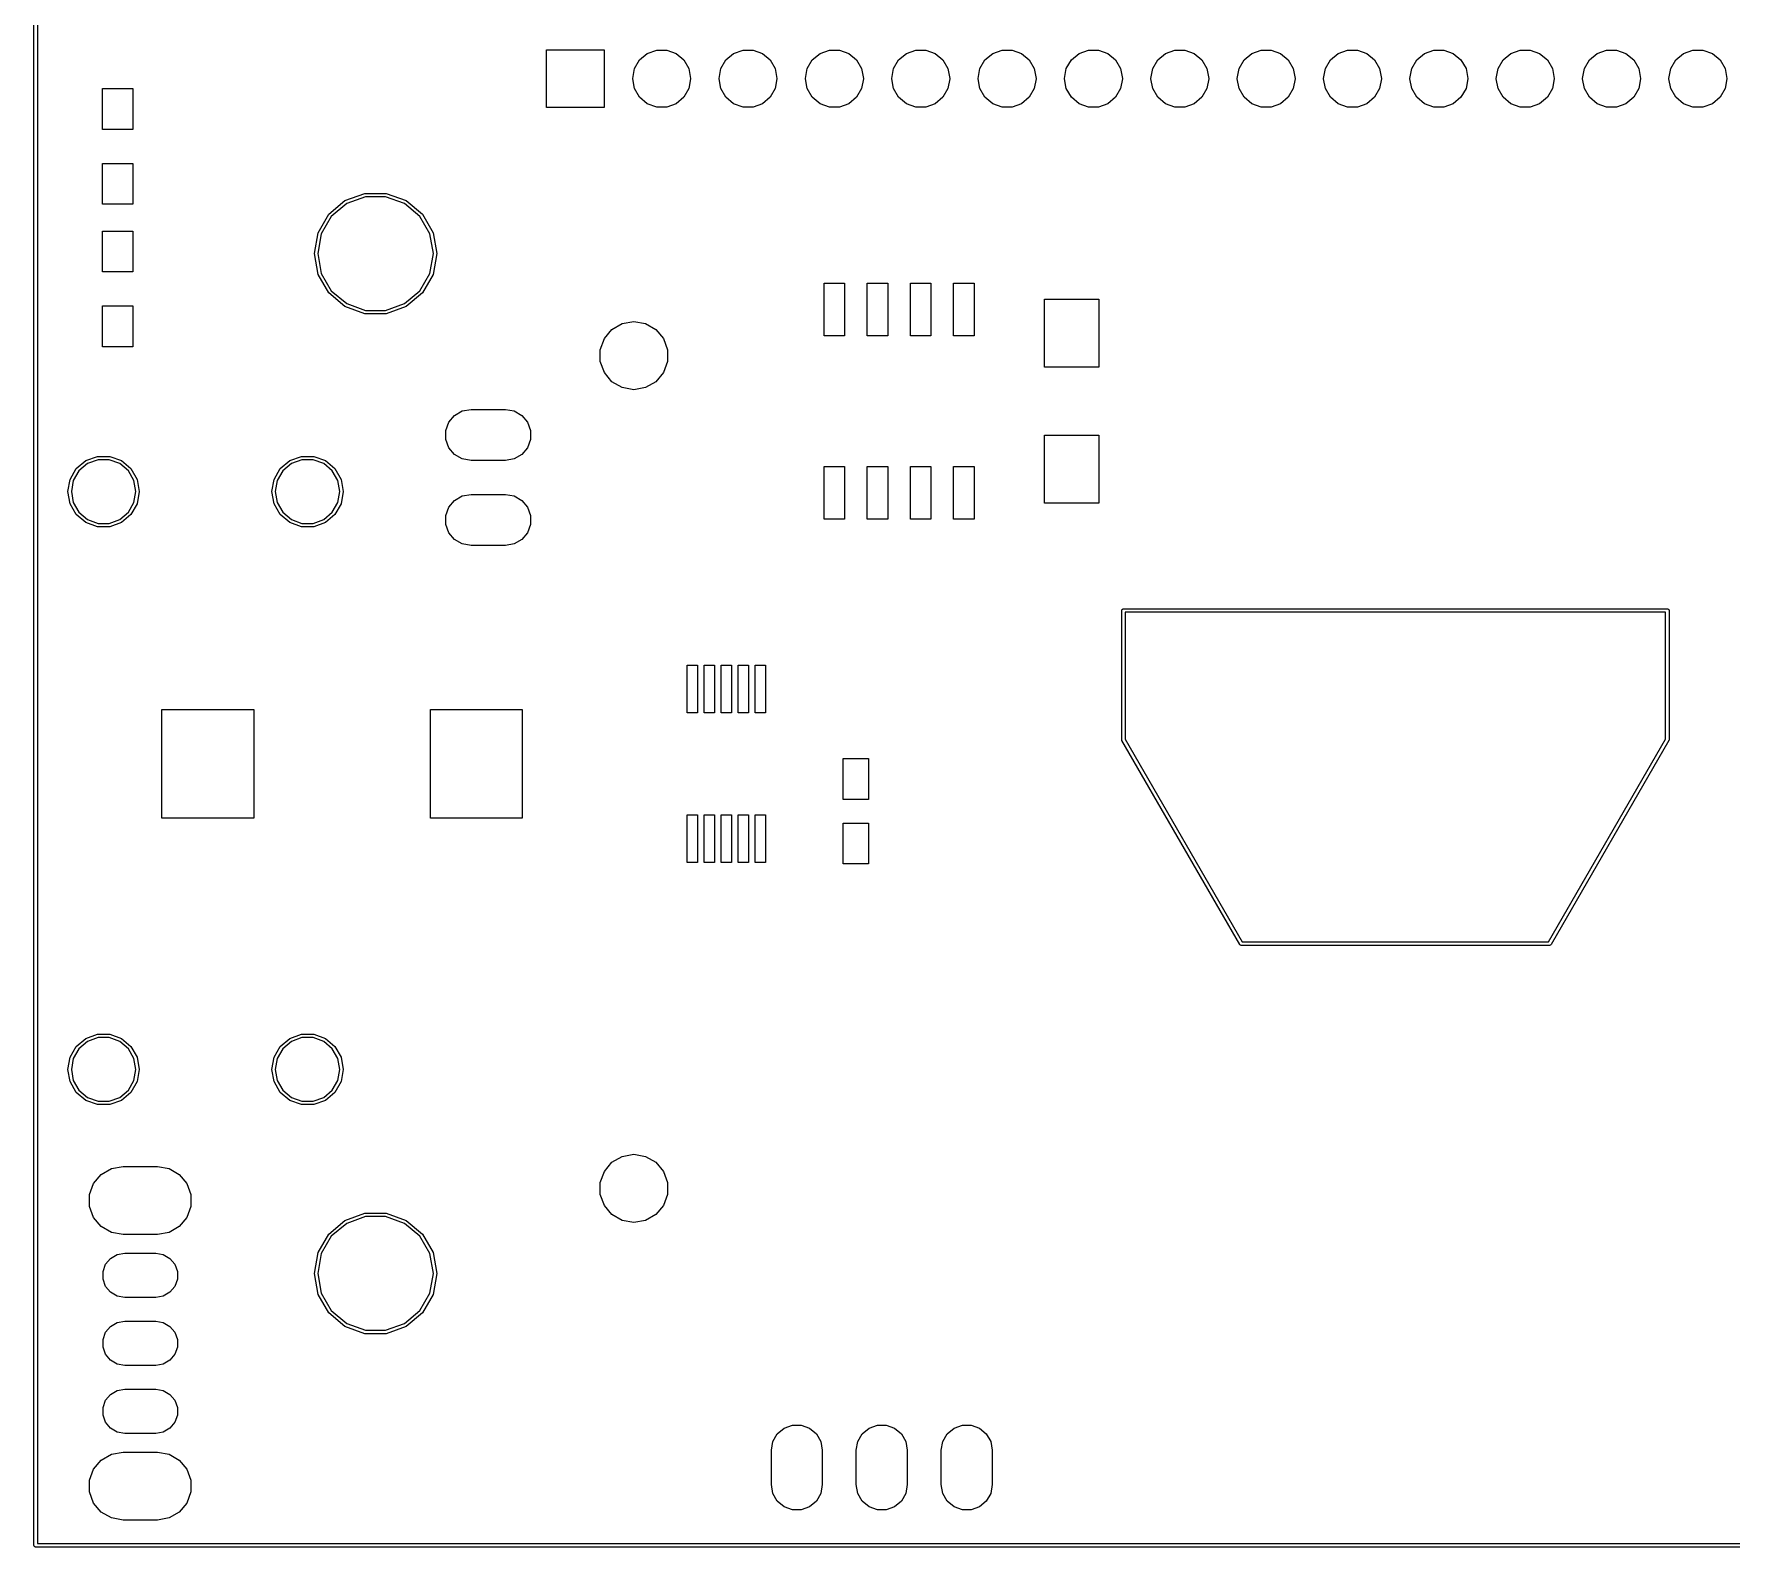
# Model space of a CAD drawing. Extents: x 28.5 to 108.6, y -104.2 to -17.1.
# Drawn here: x 28.5 to 78.43, y -104.21 to -59.7 of the extents above; entities that cross this region are included whole.
import ezdxf

# ---------------------------------------------------------------- set-up
doc = ezdxf.new("R2010")
doc.units = 0
doc.header["$MEASUREMENT"] = 0
doc.layers.add('BLACK', color=7, linetype='CONTINUOUS')

msp = doc.modelspace()

# ---------------------------------------------------------------- linework, layer by layer
at = {"layer": 'Black'}
for p, q in [((28.5019, -104.159), (28.5019, -59.2143)), ((28.6019, -59.2339), (28.6019, -104.109)), ((43.5805, -61.8595), (43.5805, -60.1595)), ((43.5805, -60.1595), (45.2805, -60.1595)), ((45.2805, -60.1595), (45.2805, -61.8595)), ((46.3193, -60.4599), (46.5455, -60.2702)), ((46.5455, -60.2702), (46.8229, -60.1692)), ((46.8229, -60.1692), (47.1181, -60.1692)), ((47.1181, -60.1692), (47.3955, -60.2702)), ((47.3955, -60.2702), (47.6216, -60.4599)), ((48.8593, -60.4599), (49.0855, -60.2702)), ((49.0855, -60.2702), (49.3629, -60.1692)), ((49.3629, -60.1692), (49.6581, -60.1692)), ((49.6581, -60.1692), (49.9355, -60.2702)), ((49.9355, -60.2702), (50.1616, -60.4599)), ((51.3993, -60.4599), (51.6255, -60.2702)), ((51.6255, -60.2702), (51.9029, -60.1692)), ((51.9029, -60.1692), (52.1981, -60.1692)), ((52.1981, -60.1692), (52.4755, -60.2702)), ((52.4755, -60.2702), (52.7016, -60.4599)), ((53.9393, -60.4599), (54.1655, -60.2702)), ((54.1655, -60.2702), (54.4429, -60.1692)), ((54.4429, -60.1692), (54.7381, -60.1692)), ((54.7381, -60.1692), (55.0155, -60.2702)), ((55.0155, -60.2702), (55.2416, -60.4599)), ((56.4793, -60.4599), (56.7055, -60.2702)), ((56.7055, -60.2702), (56.9829, -60.1692)), ((56.9829, -60.1692), (57.2781, -60.1692)), ((57.2781, -60.1692), (57.5555, -60.2702)), ((57.5555, -60.2702), (57.7816, -60.4599)), ((59.0193, -60.4599), (59.2455, -60.2702)), ((59.2455, -60.2702), (59.5229, -60.1692)), ((59.5229, -60.1692), (59.8181, -60.1692)), ((59.8181, -60.1692), (60.0955, -60.2702)), ((60.0955, -60.2702), (60.3216, -60.4599)), ((61.5593, -60.4599), (61.7855, -60.2702)), ((61.7855, -60.2702), (62.0629, -60.1692)), ((62.0629, -60.1692), (62.3581, -60.1692)), ((62.3581, -60.1692), (62.6355, -60.2702)), ((62.6355, -60.2702), (62.8616, -60.4599)), ((64.0993, -60.4599), (64.3255, -60.2702)), ((64.3255, -60.2702), (64.6029, -60.1692)), ((64.6029, -60.1692), (64.8981, -60.1692)), ((64.8981, -60.1692), (65.1755, -60.2702)), ((65.1755, -60.2702), (65.4016, -60.4599)), ((66.6393, -60.4599), (66.8655, -60.2702)), ((66.8655, -60.2702), (67.1429, -60.1692)), ((67.1429, -60.1692), (67.4381, -60.1692)), ((67.4381, -60.1692), (67.7155, -60.2702)), ((67.7155, -60.2702), (67.9416, -60.4599)), ((69.1793, -60.4599), (69.4055, -60.2702)), ((69.4055, -60.2702), (69.6829, -60.1692)), ((69.6829, -60.1692), (69.9781, -60.1692)), ((69.9781, -60.1692), (70.2555, -60.2702)), ((70.2555, -60.2702), (70.4816, -60.4599)), ((71.7193, -60.4599), (71.9455, -60.2702)), ((71.9455, -60.2702), (72.2229, -60.1692)), ((72.2229, -60.1692), (72.5181, -60.1692)), ((72.5181, -60.1692), (72.7955, -60.2702)), ((72.7955, -60.2702), (73.0216, -60.4599)), ((74.2593, -60.4599), (74.4855, -60.2702)), ((74.4855, -60.2702), (74.7629, -60.1692)), ((74.7629, -60.1692), (75.0581, -60.1692)), ((75.0581, -60.1692), (75.3355, -60.2702)), ((75.3355, -60.2702), (75.5616, -60.4599)), ((76.7993, -60.4599), (77.0255, -60.2702)), ((77.0255, -60.2702), (77.3029, -60.1692)), ((77.3029, -60.1692), (77.5981, -60.1692)), ((77.5981, -60.1692), (77.8755, -60.2702)), ((77.8755, -60.2702), (78.1016, -60.4599)), ((46.1205, -61.0063), (46.1717, -60.7156)), ((46.1717, -60.7156), (46.3193, -60.4599)), ((47.6216, -60.4599), (47.7692, -60.7156)), ((47.7692, -60.7156), (47.8205, -61.0063)), ((48.6605, -61.0063), (48.7117, -60.7156)), ((48.7117, -60.7156), (48.8593, -60.4599)), ((50.1616, -60.4599), (50.3092, -60.7156)), ((50.3092, -60.7156), (50.3605, -61.0063)), ((51.2005, -61.0063), (51.2517, -60.7156)), ((51.2517, -60.7156), (51.3993, -60.4599)), ((52.7016, -60.4599), (52.8492, -60.7156)), ((52.8492, -60.7156), (52.9005, -61.0063)), ((53.7405, -61.0063), (53.7917, -60.7156)), ((53.7917, -60.7156), (53.9393, -60.4599)), ((55.2416, -60.4599), (55.3892, -60.7156)), ((55.3892, -60.7156), (55.4405, -61.0063)), ((56.2805, -61.0063), (56.3317, -60.7156)), ((56.3317, -60.7156), (56.4793, -60.4599)), ((57.7816, -60.4599), (57.9292, -60.7156)), ((57.9292, -60.7156), (57.9805, -61.0063)), ((58.8205, -61.0063), (58.8717, -60.7156)), ((58.8717, -60.7156), (59.0193, -60.4599)), ((60.3216, -60.4599), (60.4692, -60.7156)), ((60.4692, -60.7156), (60.5205, -61.0063)), ((61.3605, -61.0063), (61.4117, -60.7156)), ((61.4117, -60.7156), (61.5593, -60.4599)), ((62.8616, -60.4599), (63.0092, -60.7156)), ((63.0092, -60.7156), (63.0605, -61.0063)), ((63.9005, -61.0063), (63.9517, -60.7156)), ((63.9517, -60.7156), (64.0993, -60.4599)), ((65.4016, -60.4599), (65.5492, -60.7156)), ((65.5492, -60.7156), (65.6005, -61.0063)), ((66.4405, -61.0063), (66.4917, -60.7156)), ((66.4917, -60.7156), (66.6393, -60.4599)), ((67.9416, -60.4599), (68.0892, -60.7156)), ((68.0892, -60.7156), (68.1405, -61.0063)), ((68.9805, -61.0063), (69.0317, -60.7156)), ((69.0317, -60.7156), (69.1793, -60.4599)), ((70.4816, -60.4599), (70.6292, -60.7156)), ((70.6292, -60.7156), (70.6805, -61.0063)), ((71.5205, -61.0063), (71.5717, -60.7156)), ((71.5717, -60.7156), (71.7193, -60.4599)), ((73.0216, -60.4599), (73.1692, -60.7156)), ((73.1692, -60.7156), (73.2205, -61.0063)), ((74.0605, -61.0063), (74.1117, -60.7156)), ((74.1117, -60.7156), (74.2593, -60.4599)), ((75.5616, -60.4599), (75.7092, -60.7156)), ((75.7092, -60.7156), (75.7605, -61.0063)), ((76.6005, -61.0063), (76.6517, -60.7156)), ((76.6517, -60.7156), (76.7993, -60.4599)), ((78.1016, -60.4599), (78.2492, -60.7156)), ((78.2492, -60.7156), (78.3005, -61.0063)), ((30.5149, -62.5059), (30.5149, -61.3059)), ((30.5149, -61.3059), (31.4149, -61.3059)), ((31.4149, -61.3059), (31.4149, -62.5059)), ((46.1205, -61.0128), (46.1205, -61.0063)), ((46.1717, -61.3035), (46.1205, -61.0128)), ((46.3193, -61.5592), (46.1717, -61.3035)), ((47.7692, -61.3035), (47.6216, -61.5592)), ((47.8205, -61.0128), (47.7692, -61.3035)), ((47.8205, -61.0063), (47.8205, -61.0128)), ((48.6605, -61.0128), (48.6605, -61.0063)), ((48.7117, -61.3035), (48.6605, -61.0128)), ((48.8593, -61.5592), (48.7117, -61.3035)), ((50.3092, -61.3035), (50.1616, -61.5592)), ((50.3605, -61.0128), (50.3092, -61.3035)), ((50.3605, -61.0063), (50.3605, -61.0128)), ((51.2005, -61.0128), (51.2005, -61.0063)), ((51.2517, -61.3035), (51.2005, -61.0128)), ((51.3993, -61.5592), (51.2517, -61.3035)), ((52.8492, -61.3035), (52.7016, -61.5592)), ((52.9005, -61.0128), (52.8492, -61.3035)), ((52.9005, -61.0063), (52.9005, -61.0128)), ((53.7405, -61.0128), (53.7405, -61.0063)), ((53.7917, -61.3035), (53.7405, -61.0128)), ((53.9393, -61.5592), (53.7917, -61.3035)), ((55.3892, -61.3035), (55.2416, -61.5592)), ((55.4405, -61.0128), (55.3892, -61.3035)), ((55.4405, -61.0063), (55.4405, -61.0128)), ((56.2805, -61.0128), (56.2805, -61.0063)), ((56.3317, -61.3035), (56.2805, -61.0128)), ((56.4793, -61.5592), (56.3317, -61.3035)), ((57.9292, -61.3035), (57.7816, -61.5592)), ((57.9805, -61.0128), (57.9292, -61.3035)), ((57.9805, -61.0063), (57.9805, -61.0128)), ((58.8205, -61.0128), (58.8205, -61.0063)), ((58.8717, -61.3035), (58.8205, -61.0128)), ((59.0193, -61.5592), (58.8717, -61.3035)), ((60.4692, -61.3035), (60.3216, -61.5592)), ((60.5205, -61.0128), (60.4692, -61.3035)), ((60.5205, -61.0063), (60.5205, -61.0128)), ((61.3605, -61.0128), (61.3605, -61.0063)), ((61.4117, -61.3035), (61.3605, -61.0128)), ((61.5593, -61.5592), (61.4117, -61.3035)), ((63.0092, -61.3035), (62.8616, -61.5592)), ((63.0605, -61.0128), (63.0092, -61.3035)), ((63.0605, -61.0063), (63.0605, -61.0128)), ((63.9005, -61.0128), (63.9005, -61.0063)), ((63.9517, -61.3035), (63.9005, -61.0128)), ((64.0993, -61.5592), (63.9517, -61.3035)), ((65.5492, -61.3035), (65.4016, -61.5592)), ((65.6005, -61.0128), (65.5492, -61.3035)), ((65.6005, -61.0063), (65.6005, -61.0128)), ((66.4405, -61.0128), (66.4405, -61.0063)), ((66.4917, -61.3035), (66.4405, -61.0128)), ((66.6393, -61.5592), (66.4917, -61.3035)), ((68.0892, -61.3035), (67.9416, -61.5592)), ((68.1405, -61.0128), (68.0892, -61.3035)), ((68.1405, -61.0063), (68.1405, -61.0128)), ((68.9805, -61.0128), (68.9805, -61.0063)), ((69.0317, -61.3035), (68.9805, -61.0128)), ((69.1793, -61.5592), (69.0317, -61.3035)), ((70.6292, -61.3035), (70.4816, -61.5592)), ((70.6805, -61.0128), (70.6292, -61.3035)), ((70.6805, -61.0063), (70.6805, -61.0128)), ((71.5205, -61.0128), (71.5205, -61.0063)), ((71.5717, -61.3035), (71.5205, -61.0128)), ((71.7193, -61.5592), (71.5717, -61.3035)), ((73.1692, -61.3035), (73.0216, -61.5592)), ((73.2205, -61.0128), (73.1692, -61.3035)), ((73.2205, -61.0063), (73.2205, -61.0128)), ((74.0605, -61.0128), (74.0605, -61.0063)), ((74.1117, -61.3035), (74.0605, -61.0128)), ((74.2593, -61.5592), (74.1117, -61.3035)), ((75.7092, -61.3035), (75.5616, -61.5592)), ((75.7605, -61.0128), (75.7092, -61.3035)), ((75.7605, -61.0063), (75.7605, -61.0128)), ((76.6005, -61.0128), (76.6005, -61.0063)), ((76.6517, -61.3035), (76.6005, -61.0128)), ((76.7993, -61.5592), (76.6517, -61.3035)), ((78.2492, -61.3035), (78.1016, -61.5592)), ((78.3005, -61.0128), (78.2492, -61.3035)), ((78.3005, -61.0063), (78.3005, -61.0128)), ((45.2805, -61.8595), (43.5805, -61.8595)), ((46.5455, -61.7489), (46.3193, -61.5592)), ((46.8229, -61.8499), (46.5455, -61.7489)), ((47.1181, -61.8499), (46.8229, -61.8499)), ((47.3955, -61.7489), (47.1181, -61.8499)), ((47.6216, -61.5592), (47.3955, -61.7489)), ((49.0855, -61.7489), (48.8593, -61.5592)), ((49.3629, -61.8499), (49.0855, -61.7489)), ((49.6581, -61.8499), (49.3629, -61.8499)), ((49.9355, -61.7489), (49.6581, -61.8499)), ((50.1616, -61.5592), (49.9355, -61.7489)), ((51.6255, -61.7489), (51.3993, -61.5592)), ((51.9029, -61.8499), (51.6255, -61.7489)), ((52.1981, -61.8499), (51.9029, -61.8499)), ((52.4755, -61.7489), (52.1981, -61.8499)), ((52.7016, -61.5592), (52.4755, -61.7489)), ((54.1655, -61.7489), (53.9393, -61.5592)), ((54.4429, -61.8499), (54.1655, -61.7489)), ((54.7381, -61.8499), (54.4429, -61.8499)), ((55.0155, -61.7489), (54.7381, -61.8499)), ((55.2416, -61.5592), (55.0155, -61.7489)), ((56.7055, -61.7489), (56.4793, -61.5592)), ((56.9829, -61.8499), (56.7055, -61.7489)), ((57.2781, -61.8499), (56.9829, -61.8499)), ((57.5555, -61.7489), (57.2781, -61.8499)), ((57.7816, -61.5592), (57.5555, -61.7489)), ((59.2455, -61.7489), (59.0193, -61.5592)), ((59.5229, -61.8499), (59.2455, -61.7489)), ((59.8181, -61.8499), (59.5229, -61.8499)), ((60.0955, -61.7489), (59.8181, -61.8499)), ((60.3216, -61.5592), (60.0955, -61.7489)), ((61.7855, -61.7489), (61.5593, -61.5592)), ((62.0629, -61.8499), (61.7855, -61.7489)), ((62.3581, -61.8499), (62.0629, -61.8499)), ((62.6355, -61.7489), (62.3581, -61.8499)), ((62.8616, -61.5592), (62.6355, -61.7489)), ((64.3255, -61.7489), (64.0993, -61.5592)), ((64.6029, -61.8499), (64.3255, -61.7489)), ((64.8981, -61.8499), (64.6029, -61.8499)), ((65.1755, -61.7489), (64.8981, -61.8499)), ((65.4016, -61.5592), (65.1755, -61.7489)), ((66.8655, -61.7489), (66.6393, -61.5592)), ((67.1429, -61.8499), (66.8655, -61.7489)), ((67.4381, -61.8499), (67.1429, -61.8499)), ((67.7155, -61.7489), (67.4381, -61.8499)), ((67.9416, -61.5592), (67.7155, -61.7489)), ((69.4055, -61.7489), (69.1793, -61.5592)), ((69.6829, -61.8499), (69.4055, -61.7489)), ((69.9781, -61.8499), (69.6829, -61.8499)), ((70.2555, -61.7489), (69.9781, -61.8499)), ((70.4816, -61.5592), (70.2555, -61.7489)), ((71.9455, -61.7489), (71.7193, -61.5592)), ((72.2229, -61.8499), (71.9455, -61.7489)), ((72.5181, -61.8499), (72.2229, -61.8499)), ((72.7955, -61.7489), (72.5181, -61.8499)), ((73.0216, -61.5592), (72.7955, -61.7489)), ((74.4855, -61.7489), (74.2593, -61.5592)), ((74.7629, -61.8499), (74.4855, -61.7489)), ((75.0581, -61.8499), (74.7629, -61.8499)), ((75.3355, -61.7489), (75.0581, -61.8499)), ((75.5616, -61.5592), (75.3355, -61.7489)), ((77.0255, -61.7489), (76.7993, -61.5592)), ((77.3029, -61.8499), (77.0255, -61.7489)), ((77.5981, -61.8499), (77.3029, -61.8499)), ((77.8755, -61.7489), (77.5981, -61.8499)), ((78.1016, -61.5592), (77.8755, -61.7489)), ((31.4149, -62.5059), (30.5149, -62.5059)), ((30.5149, -64.7059), (30.5149, -63.5059)), ((30.5149, -63.5059), (31.4149, -63.5059)), ((31.4149, -63.5059), (31.4149, -64.7059)), ((37.6519, -64.6001), (38.2393, -64.3863)), ((38.2393, -64.3863), (38.8644, -64.3863)), ((38.8644, -64.3863), (39.4519, -64.6001)), ((31.4149, -64.7059), (30.5149, -64.7059)), ((37.173, -65.0019), (37.6519, -64.6001)), ((37.7019, -64.6867), (37.2496, -65.0662)), ((38.2567, -64.4848), (37.7019, -64.6867)), ((38.8471, -64.4848), (38.2567, -64.4848)), ((39.4019, -64.6867), (38.8471, -64.4848)), ((39.8541, -65.0662), (39.4019, -64.6867)), ((39.4519, -64.6001), (39.9308, -65.0019)), ((36.8604, -65.5433), (37.173, -65.0019)), ((37.2496, -65.0662), (36.9544, -65.5775)), ((40.1493, -65.5775), (39.8541, -65.0662)), ((39.9308, -65.0019), (40.2433, -65.5433)), ((30.5149, -66.6969), (30.5149, -65.4969)), ((30.5149, -65.4969), (31.4149, -65.4969)), ((31.4149, -65.4969), (31.4149, -66.6969)), ((36.7519, -66.1589), (36.8604, -65.5433)), ((36.9544, -65.5775), (36.8519, -66.1589)), ((40.2519, -66.1589), (40.1493, -65.5775)), ((40.2433, -65.5433), (40.3519, -66.1589)), ((36.8604, -66.7746), (36.7519, -66.1589)), ((36.8519, -66.1589), (36.9544, -66.7404)), ((40.1493, -66.7404), (40.2519, -66.1589)), ((40.3519, -66.1589), (40.2433, -66.7746)), ((31.4149, -66.6969), (30.5149, -66.6969)), ((37.173, -67.316), (36.8604, -66.7746)), ((36.9544, -66.7404), (37.2496, -67.2517)), ((39.8541, -67.2517), (40.1493, -66.7404)), ((40.2433, -66.7746), (39.9308, -67.316)), ((37.6519, -67.7178), (37.173, -67.316)), ((37.2496, -67.2517), (37.7019, -67.6312)), ((39.4019, -67.6312), (39.8541, -67.2517)), ((39.9308, -67.316), (39.4519, -67.7178)), ((51.7469, -68.5739), (51.7469, -67.0239)), ((51.7469, -67.0239), (52.3469, -67.0239)), ((52.3469, -67.0239), (52.3469, -68.5739)), ((53.0169, -68.5739), (53.0169, -67.0239)), ((53.0169, -67.0239), (53.6169, -67.0239)), ((53.6169, -67.0239), (53.6169, -68.5739)), ((54.2869, -68.5739), (54.2869, -67.0239)), ((54.2869, -67.0239), (54.8869, -67.0239)), ((54.8869, -67.0239), (54.8869, -68.5739)), ((55.5569, -68.5739), (55.5569, -67.0239)), ((55.5569, -67.0239), (56.1569, -67.0239)), ((56.1569, -67.0239), (56.1569, -68.5739)), ((30.5149, -68.8969), (30.5149, -67.6969)), ((30.5149, -67.6969), (31.4149, -67.6969)), ((31.4149, -67.6969), (31.4149, -68.8969)), ((38.2393, -67.9316), (37.6519, -67.7178)), ((37.7019, -67.6312), (38.2567, -67.8331)), ((38.2567, -67.8331), (38.8471, -67.8331)), ((38.8471, -67.8331), (39.4019, -67.6312)), ((39.4519, -67.7178), (38.8644, -67.9316)), ((58.2319, -69.4989), (58.2319, -67.4989)), ((58.2319, -67.4989), (59.8319, -67.4989)), ((59.8319, -67.4989), (59.8319, -69.4989)), ((38.8644, -67.9316), (38.2393, -67.9316)), ((45.2825, -68.657), (45.5066, -68.39)), ((45.5066, -68.39), (45.8085, -68.2157)), ((45.8085, -68.2157), (46.1519, -68.1551)), ((46.1519, -68.1551), (46.4952, -68.2157)), ((46.4952, -68.2157), (46.7971, -68.39)), ((46.7971, -68.39), (47.0212, -68.657)), ((45.1633, -68.9846), (45.2825, -68.657)), ((47.0212, -68.657), (47.1404, -68.9846)), ((52.3469, -68.5739), (51.7469, -68.5739)), ((53.6169, -68.5739), (53.0169, -68.5739)), ((54.8869, -68.5739), (54.2869, -68.5739)), ((56.1569, -68.5739), (55.5569, -68.5739)), ((31.4149, -68.8969), (30.5149, -68.8969)), ((45.1633, -69.3333), (45.1633, -68.9846)), ((45.2825, -69.6608), (45.1633, -69.3333)), ((47.1404, -69.3333), (47.0212, -69.6608)), ((47.1404, -68.9846), (47.1404, -69.3333)), ((45.5066, -69.9279), (45.2825, -69.6608)), ((47.0212, -69.6608), (46.7971, -69.9279)), ((59.8319, -69.4989), (58.2319, -69.4989)), ((45.8085, -70.1022), (45.5066, -69.9279)), ((46.1519, -70.1628), (45.8085, -70.1022)), ((46.4952, -70.1022), (46.1519, -70.1628)), ((46.7971, -69.9279), (46.4952, -70.1022)), ((40.8782, -70.9188), (41.1038, -70.7886)), ((41.1038, -70.7886), (41.3603, -70.7433)), ((41.3603, -70.7433), (42.3698, -70.7433)), ((42.3698, -70.7433), (42.6264, -70.7886)), ((42.6264, -70.7886), (42.8519, -70.9188)), ((40.6217, -71.3631), (40.7108, -71.1183)), ((40.6217, -71.6236), (40.6217, -71.3631)), ((40.7108, -71.1183), (40.8782, -70.9188)), ((42.8519, -70.9188), (43.0194, -71.1183)), ((43.0194, -71.1183), (43.1085, -71.3631)), ((43.1085, -71.3631), (43.1085, -71.6236)), ((40.7108, -71.8683), (40.6217, -71.6236)), ((40.8782, -72.0679), (40.7108, -71.8683)), ((43.0194, -71.8683), (42.8519, -72.0679)), ((43.1085, -71.6236), (43.0194, -71.8683)), ((58.2319, -73.4989), (58.2319, -71.4989)), ((58.2319, -71.4989), (59.8319, -71.4989)), ((59.8319, -71.4989), (59.8319, -73.4989)), ((29.7475, -72.484), (30.0269, -72.2496)), ((30.0769, -72.3362), (29.8241, -72.5483)), ((30.0269, -72.2496), (30.3695, -72.1249)), ((30.3869, -72.2234), (30.0769, -72.3362)), ((30.3695, -72.1249), (30.7342, -72.1249)), ((30.7168, -72.2234), (30.3869, -72.2234)), ((31.0269, -72.3362), (30.7168, -72.2234)), ((30.7342, -72.1249), (31.0769, -72.2496)), ((31.2796, -72.5483), (31.0269, -72.3362)), ((31.0769, -72.2496), (31.3562, -72.484)), ((35.7475, -72.484), (36.0269, -72.2496)), ((36.0769, -72.3362), (35.8241, -72.5483)), ((36.0269, -72.2496), (36.3695, -72.1249)), ((36.3869, -72.2234), (36.0769, -72.3362)), ((36.3695, -72.1249), (36.7342, -72.1249)), ((36.7168, -72.2234), (36.3869, -72.2234)), ((37.0269, -72.3362), (36.7168, -72.2234)), ((36.7342, -72.1249), (37.0769, -72.2496)), ((37.2796, -72.5483), (37.0269, -72.3362)), ((37.0769, -72.2496), (37.3562, -72.484)), ((41.1038, -72.1981), (40.8782, -72.0679)), ((41.3603, -72.2433), (41.1038, -72.1981)), ((42.3698, -72.2433), (41.3603, -72.2433)), ((42.6264, -72.1981), (42.3698, -72.2433)), ((42.8519, -72.0679), (42.6264, -72.1981)), ((29.5019, -73.1589), (29.5652, -72.7998)), ((29.5652, -72.7998), (29.7475, -72.484)), ((29.6592, -72.834), (29.6019, -73.1589)), ((29.8241, -72.5483), (29.6592, -72.834)), ((31.4446, -72.834), (31.2796, -72.5483)), ((31.3562, -72.484), (31.5385, -72.7998)), ((31.5019, -73.1589), (31.4446, -72.834)), ((31.5385, -72.7998), (31.6019, -73.1589)), ((35.5019, -73.1589), (35.5652, -72.7998)), ((35.5652, -72.7998), (35.7475, -72.484)), ((35.6592, -72.834), (35.6019, -73.1589)), ((35.8241, -72.5483), (35.6592, -72.834)), ((37.4446, -72.834), (37.2796, -72.5483)), ((37.3562, -72.484), (37.5385, -72.7998)), ((37.5019, -73.1589), (37.4446, -72.834)), ((37.5385, -72.7998), (37.6019, -73.1589)), ((51.7469, -73.9739), (51.7469, -72.4239)), ((51.7469, -72.4239), (52.3469, -72.4239)), ((52.3469, -72.4239), (52.3469, -73.9739)), ((53.0169, -73.9739), (53.0169, -72.4239)), ((53.0169, -72.4239), (53.6169, -72.4239)), ((53.6169, -72.4239), (53.6169, -73.9739)), ((54.2869, -73.9739), (54.2869, -72.4239)), ((54.2869, -72.4239), (54.8869, -72.4239)), ((54.8869, -72.4239), (54.8869, -73.9739)), ((55.5569, -73.9739), (55.5569, -72.4239)), ((55.5569, -72.4239), (56.1569, -72.4239)), ((56.1569, -72.4239), (56.1569, -73.9739)), ((29.5652, -73.5181), (29.5019, -73.1589)), ((29.6019, -73.1589), (29.6592, -73.4839)), ((31.4446, -73.4839), (31.5019, -73.1589)), ((31.6019, -73.1589), (31.5385, -73.5181)), ((35.5652, -73.5181), (35.5019, -73.1589)), ((35.6019, -73.1589), (35.6592, -73.4839)), ((37.4446, -73.4839), (37.5019, -73.1589)), ((37.6019, -73.1589), (37.5385, -73.5181)), ((40.8782, -73.4188), (41.1038, -73.2886)), ((41.1038, -73.2886), (41.3603, -73.2433)), ((41.3603, -73.2433), (42.3698, -73.2433)), ((42.3698, -73.2433), (42.6264, -73.2886)), ((42.6264, -73.2886), (42.8519, -73.4188)), ((29.7475, -73.8339), (29.5652, -73.5181)), ((29.6592, -73.4839), (29.8241, -73.7696)), ((30.0269, -74.0683), (29.7475, -73.8339)), ((29.8241, -73.7696), (30.0769, -73.9817)), ((31.0269, -73.9817), (31.2796, -73.7696)), ((31.3562, -73.8339), (31.0769, -74.0683)), ((31.2796, -73.7696), (31.4446, -73.4839)), ((31.5385, -73.5181), (31.3562, -73.8339)), ((35.7475, -73.8339), (35.5652, -73.5181)), ((35.6592, -73.4839), (35.8241, -73.7696)), ((36.0269, -74.0683), (35.7475, -73.8339)), ((35.8241, -73.7696), (36.0769, -73.9817)), ((37.0269, -73.9817), (37.2796, -73.7696)), ((37.3562, -73.8339), (37.0769, -74.0683)), ((37.2796, -73.7696), (37.4446, -73.4839)), ((37.5385, -73.5181), (37.3562, -73.8339)), ((40.6217, -73.8631), (40.7108, -73.6183)), ((40.6217, -74.1236), (40.6217, -73.8631)), ((40.7108, -73.6183), (40.8782, -73.4188)), ((42.8519, -73.4188), (43.0194, -73.6183)), ((43.0194, -73.6183), (43.1085, -73.8631)), ((43.1085, -73.8631), (43.1085, -74.1236)), ((59.8319, -73.4989), (58.2319, -73.4989)), ((30.3695, -74.193), (30.0269, -74.0683)), ((30.0769, -73.9817), (30.3869, -74.0945)), ((30.7342, -74.193), (30.3695, -74.193)), ((30.3869, -74.0945), (30.7168, -74.0945)), ((30.7168, -74.0945), (31.0269, -73.9817)), ((31.0769, -74.0683), (30.7342, -74.193)), ((36.3695, -74.193), (36.0269, -74.0683)), ((36.0769, -73.9817), (36.3869, -74.0945)), ((36.7342, -74.193), (36.3695, -74.193)), ((36.3869, -74.0945), (36.7168, -74.0945)), ((36.7168, -74.0945), (37.0269, -73.9817)), ((37.0769, -74.0683), (36.7342, -74.193)), ((40.7108, -74.3683), (40.6217, -74.1236)), ((40.8782, -74.5679), (40.7108, -74.3683)), ((43.0194, -74.3683), (42.8519, -74.5679)), ((43.1085, -74.1236), (43.0194, -74.3683)), ((52.3469, -73.9739), (51.7469, -73.9739)), ((53.6169, -73.9739), (53.0169, -73.9739)), ((54.8869, -73.9739), (54.2869, -73.9739)), ((56.1569, -73.9739), (55.5569, -73.9739)), ((41.1038, -74.6981), (40.8782, -74.5679)), ((41.3603, -74.7433), (41.1038, -74.6981)), ((42.3698, -74.7433), (41.3603, -74.7433)), ((42.6264, -74.6981), (42.3698, -74.7433)), ((42.8519, -74.5679), (42.6264, -74.6981)), ((60.5019, -76.6589), (60.5026, -76.6546)), ((60.5019, -80.4589), (60.5019, -76.6589)), ((60.5026, -76.6503), (60.5041, -76.6462)), ((60.5026, -76.6546), (60.5026, -76.6503)), ((60.5041, -76.6462), (60.5049, -76.6418)), ((60.5049, -76.6418), (60.5071, -76.638)), ((60.5071, -76.638), (60.5086, -76.6339)), ((60.5086, -76.6339), (60.5114, -76.6306)), ((60.5114, -76.6306), (60.5136, -76.6268)), ((60.5136, -76.6268), (60.5169, -76.624)), ((60.5169, -76.624), (60.5197, -76.6206)), ((60.5197, -76.6206), (60.5235, -76.6185)), ((60.5235, -76.6185), (60.5269, -76.6156)), ((60.5269, -76.6156), (60.531, -76.6141)), ((60.531, -76.6141), (60.5348, -76.612)), ((60.5348, -76.612), (60.5391, -76.6112)), ((60.5391, -76.6112), (60.5432, -76.6097)), ((60.5432, -76.6097), (60.5476, -76.6097)), ((60.5476, -76.6097), (60.5519, -76.6089)), ((60.5519, -76.6089), (76.5519, -76.6089)), ((60.6019, -76.7089), (60.6019, -80.4455)), ((76.5019, -76.7089), (60.6019, -76.7089)), ((76.5019, -80.4455), (76.5019, -76.7089)), ((76.5519, -76.6089), (76.5562, -76.6097)), ((76.5562, -76.6097), (76.5606, -76.6097)), ((76.5606, -76.6097), (76.5647, -76.6112)), ((76.5647, -76.6112), (76.569, -76.612)), ((76.569, -76.612), (76.5728, -76.6141)), ((76.5728, -76.6141), (76.5769, -76.6156)), ((76.5769, -76.6156), (76.5802, -76.6185)), ((76.5802, -76.6185), (76.584, -76.6206)), ((76.584, -76.6206), (76.5868, -76.624)), ((76.5868, -76.624), (76.5902, -76.6268)), ((76.5902, -76.6268), (76.5924, -76.6306)), ((76.5924, -76.6306), (76.5952, -76.6339)), ((76.5952, -76.6339), (76.5967, -76.638)), ((76.5967, -76.638), (76.5989, -76.6418)), ((76.5989, -76.6418), (76.5996, -76.6462)), ((76.5996, -76.6462), (76.6011, -76.6503)), ((76.6011, -76.6503), (76.6011, -76.6546)), ((76.6011, -76.6546), (76.6019, -76.6589)), ((76.6019, -76.6589), (76.6019, -80.4589)), ((47.7219, -79.6669), (47.7219, -78.2669)), ((47.7219, -78.2669), (48.0219, -78.2669)), ((48.0219, -78.2669), (48.0219, -79.6669)), ((48.2219, -79.6669), (48.2219, -78.2669)), ((48.2219, -78.2669), (48.5219, -78.2669)), ((48.5219, -78.2669), (48.5219, -79.6669)), ((48.7219, -79.6669), (48.7219, -78.2669)), ((48.7219, -78.2669), (49.0219, -78.2669)), ((49.0219, -78.2669), (49.0219, -79.6669)), ((49.2219, -79.6669), (49.2219, -78.2669)), ((49.2219, -78.2669), (49.5219, -78.2669)), ((49.5219, -78.2669), (49.5219, -79.6669)), ((49.7219, -79.6669), (49.7219, -78.2669)), ((49.7219, -78.2669), (50.0219, -78.2669)), ((50.0219, -78.2669), (50.0219, -79.6669)), ((32.2689, -82.7669), (32.2689, -79.5669)), ((32.2689, -79.5669), (34.9689, -79.5669)), ((34.9689, -79.5669), (34.9689, -82.7669)), ((40.1689, -82.7669), (40.1689, -79.5669)), ((40.1689, -79.5669), (42.8689, -79.5669)), ((42.8689, -79.5669), (42.8689, -82.7669)), ((48.0219, -79.6669), (47.7219, -79.6669)), ((48.5219, -79.6669), (48.2219, -79.6669)), ((49.0219, -79.6669), (48.7219, -79.6669)), ((49.5219, -79.6669), (49.2219, -79.6669)), ((50.0219, -79.6669), (49.7219, -79.6669)), ((60.5026, -80.4632), (60.5019, -80.4589)), ((60.5026, -80.4676), (60.5026, -80.4632)), ((60.5041, -80.4717), (60.5026, -80.4676)), ((60.5049, -80.476), (60.5041, -80.4717)), ((60.5071, -80.4798), (60.5049, -80.476)), ((60.5086, -80.4839), (60.5071, -80.4798)), ((63.9727, -86.4839), (60.5086, -80.4839)), ((60.6019, -80.4455), (64.0448, -86.4089)), ((73.0589, -86.4089), (76.5019, -80.4455)), ((76.5952, -80.4839), (73.1311, -86.4839)), ((76.5967, -80.4798), (76.5952, -80.4839)), ((76.5989, -80.476), (76.5967, -80.4798)), ((76.5996, -80.4717), (76.5989, -80.476)), ((76.6011, -80.4676), (76.5996, -80.4717)), ((76.6019, -80.4589), (76.6011, -80.4633)), ((76.6011, -80.4633), (76.6011, -80.4676)), ((52.3069, -82.2139), (52.3069, -81.0139)), ((52.3069, -81.0139), (53.0569, -81.0139)), ((53.0569, -81.0139), (53.0569, -82.2139)), ((53.0569, -82.2139), (52.3069, -82.2139)), ((34.9689, -82.7669), (32.2689, -82.7669)), ((42.8689, -82.7669), (40.1689, -82.7669)), ((47.7219, -84.0669), (47.7219, -82.6669)), ((47.7219, -82.6669), (48.0219, -82.6669)), ((48.0219, -82.6669), (48.0219, -84.0669)), ((48.2219, -84.0669), (48.2219, -82.6669)), ((48.2219, -82.6669), (48.5219, -82.6669)), ((48.5219, -82.6669), (48.5219, -84.0669)), ((48.7219, -84.0669), (48.7219, -82.6669)), ((48.7219, -82.6669), (49.0219, -82.6669)), ((49.0219, -82.6669), (49.0219, -84.0669)), ((49.2219, -84.0669), (49.2219, -82.6669)), ((49.2219, -82.6669), (49.5219, -82.6669)), ((49.5219, -82.6669), (49.5219, -84.0669)), ((49.7219, -84.0669), (49.7219, -82.6669)), ((49.7219, -82.6669), (50.0219, -82.6669)), ((50.0219, -82.6669), (50.0219, -84.0669)), ((52.3069, -84.1139), (52.3069, -82.9139)), ((52.3069, -82.9139), (53.0569, -82.9139)), ((53.0569, -82.9139), (53.0569, -84.1139)), ((48.0219, -84.0669), (47.7219, -84.0669)), ((48.5219, -84.0669), (48.2219, -84.0669)), ((49.0219, -84.0669), (48.7219, -84.0669)), ((49.5219, -84.0669), (49.2219, -84.0669)), ((50.0219, -84.0669), (49.7219, -84.0669)), ((53.0569, -84.1139), (52.3069, -84.1139)), ((63.9838, -86.4972), (63.9727, -86.4839)), ((63.9893, -86.5004), (63.9838, -86.4972)), ((63.9989, -86.5059), (63.9893, -86.5004)), ((64.016, -86.5089), (63.9989, -86.5059)), ((73.0878, -86.5089), (64.016, -86.5089)), ((64.0448, -86.4089), (73.0589, -86.4089)), ((73.1049, -86.5059), (73.0878, -86.5089)), ((73.1144, -86.5004), (73.1049, -86.5059)), ((73.1199, -86.4972), (73.1144, -86.5004)), ((73.1311, -86.4839), (73.1199, -86.4972)), ((29.7475, -89.484), (30.0269, -89.2496)), ((30.0769, -89.3362), (29.8241, -89.5483)), ((30.0269, -89.2496), (30.3695, -89.1249)), ((30.3869, -89.2234), (30.0769, -89.3362)), ((30.3695, -89.1249), (30.7342, -89.1249)), ((30.7168, -89.2234), (30.3869, -89.2234)), ((31.0269, -89.3362), (30.7168, -89.2234)), ((30.7342, -89.1249), (31.0769, -89.2496)), ((31.2796, -89.5483), (31.0269, -89.3362)), ((31.0769, -89.2496), (31.3562, -89.484)), ((35.7475, -89.484), (36.0269, -89.2496)), ((36.0769, -89.3362), (35.8241, -89.5483)), ((36.0269, -89.2496), (36.3695, -89.1249)), ((36.3869, -89.2234), (36.0769, -89.3362)), ((36.3695, -89.1249), (36.7342, -89.1249)), ((36.7168, -89.2234), (36.3869, -89.2234)), ((37.0269, -89.3362), (36.7168, -89.2234)), ((36.7342, -89.1249), (37.0769, -89.2496)), ((37.2796, -89.5483), (37.0269, -89.3362)), ((37.0769, -89.2496), (37.3562, -89.484)), ((29.5019, -90.1589), (29.5652, -89.7998)), ((29.5652, -89.7998), (29.7475, -89.484)), ((29.6592, -89.834), (29.6019, -90.1589)), ((29.8241, -89.5483), (29.6592, -89.834)), ((31.4446, -89.834), (31.2796, -89.5483)), ((31.3562, -89.484), (31.5385, -89.7998)), ((31.5019, -90.1589), (31.4446, -89.834)), ((31.5385, -89.7998), (31.6019, -90.1589)), ((35.5019, -90.1589), (35.5652, -89.7998)), ((35.5652, -89.7998), (35.7475, -89.484)), ((35.6592, -89.834), (35.6019, -90.1589)), ((35.8241, -89.5483), (35.6592, -89.834)), ((37.4446, -89.834), (37.2796, -89.5483)), ((37.3562, -89.484), (37.5385, -89.7998)), ((37.5019, -90.1589), (37.4446, -89.834)), ((37.5385, -89.7998), (37.6019, -90.1589)), ((29.5652, -90.5181), (29.5019, -90.1589)), ((29.6019, -90.1589), (29.6592, -90.4839)), ((31.4446, -90.4839), (31.5019, -90.1589)), ((31.6019, -90.1589), (31.5385, -90.5181)), ((35.5652, -90.5181), (35.5019, -90.1589)), ((35.6019, -90.1589), (35.6592, -90.4839)), ((37.4446, -90.4839), (37.5019, -90.1589)), ((37.6019, -90.1589), (37.5385, -90.5181)), ((29.7475, -90.8339), (29.5652, -90.5181)), ((29.6592, -90.4839), (29.8241, -90.7696)), ((30.0269, -91.0683), (29.7475, -90.8339)), ((29.8241, -90.7696), (30.0769, -90.9817)), ((31.0269, -90.9817), (31.2796, -90.7696)), ((31.3562, -90.8339), (31.0769, -91.0683)), ((31.2796, -90.7696), (31.4446, -90.4839)), ((31.5385, -90.5181), (31.3562, -90.8339)), ((35.7475, -90.8339), (35.5652, -90.5181)), ((35.6592, -90.4839), (35.8241, -90.7696)), ((36.0269, -91.0683), (35.7475, -90.8339)), ((35.8241, -90.7696), (36.0769, -90.9817)), ((37.0269, -90.9817), (37.2796, -90.7696)), ((37.3562, -90.8339), (37.0769, -91.0683)), ((37.2796, -90.7696), (37.4446, -90.4839)), ((37.5385, -90.5181), (37.3562, -90.8339)), ((30.3695, -91.193), (30.0269, -91.0683)), ((30.0769, -90.9817), (30.3869, -91.0945)), ((30.7342, -91.193), (30.3695, -91.193)), ((30.3869, -91.0945), (30.7168, -91.0945)), ((30.7168, -91.0945), (31.0269, -90.9817)), ((31.0769, -91.0683), (30.7342, -91.193)), ((36.3695, -91.193), (36.0269, -91.0683)), ((36.0769, -90.9817), (36.3869, -91.0945)), ((36.7342, -91.193), (36.3695, -91.193)), ((36.3869, -91.0945), (36.7168, -91.0945)), ((36.7168, -91.0945), (37.0269, -90.9817)), ((37.0769, -91.0683), (36.7342, -91.193)), ((45.5066, -92.89), (45.8085, -92.7157)), ((45.8085, -92.7157), (46.1519, -92.6551)), ((46.1519, -92.6551), (46.4952, -92.7157)), ((46.4952, -92.7157), (46.7971, -92.89)), ((30.2571, -93.5141), (30.4804, -93.2481)), ((30.4804, -93.2481), (30.7811, -93.0744)), ((30.7811, -93.0744), (31.1231, -93.0141)), ((31.1231, -93.0141), (32.1346, -93.0141)), ((32.1346, -93.0141), (32.4766, -93.0744)), ((32.4766, -93.0744), (32.7774, -93.2481)), ((32.7774, -93.2481), (33.0006, -93.5141)), ((45.1633, -93.4846), (45.2825, -93.157)), ((45.2825, -93.157), (45.5066, -92.89)), ((46.7971, -92.89), (47.0212, -93.157)), ((47.0212, -93.157), (47.1404, -93.4846)), ((30.1383, -93.8405), (30.2571, -93.5141)), ((30.1383, -94.1878), (30.1383, -93.8405)), ((33.0006, -93.5141), (33.1194, -93.8405)), ((33.1194, -93.8405), (33.1194, -94.1878)), ((45.1633, -93.8333), (45.1633, -93.4846)), ((45.2825, -94.1608), (45.1633, -93.8333)), ((47.1404, -93.8333), (47.0212, -94.1608)), ((47.1404, -93.4846), (47.1404, -93.8333)), ((30.2571, -94.5141), (30.1383, -94.1878)), ((33.1194, -94.1878), (33.0006, -94.5141)), ((45.5066, -94.4279), (45.2825, -94.1608)), ((47.0212, -94.1608), (46.7971, -94.4279)), ((30.4804, -94.7802), (30.2571, -94.5141)), ((30.7811, -94.9538), (30.4804, -94.7802)), ((32.7774, -94.7802), (32.4766, -94.9538)), ((33.0006, -94.5141), (32.7774, -94.7802)), ((37.173, -95.0019), (37.6519, -94.6001)), ((37.7019, -94.6867), (37.2496, -95.0662)), ((37.6519, -94.6001), (38.2393, -94.3863)), ((38.2567, -94.4848), (37.7019, -94.6867)), ((38.2393, -94.3863), (38.8644, -94.3863)), ((38.8471, -94.4848), (38.2567, -94.4848)), ((39.4019, -94.6867), (38.8471, -94.4848)), ((38.8644, -94.3863), (39.4519, -94.6001)), ((39.8541, -95.0662), (39.4019, -94.6867)), ((39.4519, -94.6001), (39.9308, -95.0019)), ((45.8085, -94.6022), (45.5066, -94.4279)), ((46.1519, -94.6628), (45.8085, -94.6022)), ((46.4952, -94.6022), (46.1519, -94.6628)), ((46.7971, -94.4279), (46.4952, -94.6022)), ((31.1231, -95.0141), (30.7811, -94.9538)), ((32.1346, -95.0141), (31.1231, -95.0141)), ((32.4766, -94.9538), (32.1346, -95.0141)), ((36.8604, -95.5433), (37.173, -95.0019)), ((37.2496, -95.0662), (36.9544, -95.5775)), ((40.1493, -95.5775), (39.8541, -95.0662)), ((39.9308, -95.0019), (40.2433, -95.5433)), ((30.6118, -95.8891), (30.7569, -95.7162)), ((30.7569, -95.7162), (30.9524, -95.6033)), ((30.9524, -95.6033), (31.1747, -95.5641)), ((31.1747, -95.5641), (32.0831, -95.5641)), ((32.0831, -95.5641), (32.3054, -95.6033)), ((32.3054, -95.6033), (32.5009, -95.7162)), ((32.5009, -95.7162), (32.646, -95.8891)), ((36.7519, -96.1589), (36.8604, -95.5433)), ((36.9544, -95.5775), (36.8519, -96.1589)), ((40.2519, -96.1589), (40.1493, -95.5775)), ((40.2433, -95.5433), (40.3519, -96.1589)), ((30.5345, -96.1013), (30.6118, -95.8891)), ((30.5345, -96.327), (30.5345, -96.1013)), ((30.6118, -96.5391), (30.5345, -96.327)), ((32.646, -95.8891), (32.7232, -96.1013)), ((32.7232, -96.327), (32.646, -96.5391)), ((32.7232, -96.1013), (32.7232, -96.327)), ((36.8604, -96.7746), (36.7519, -96.1589)), ((36.8519, -96.1589), (36.9544, -96.7404)), ((40.1493, -96.7404), (40.2519, -96.1589)), ((40.3519, -96.1589), (40.2433, -96.7746)), ((30.7569, -96.7121), (30.6118, -96.5391)), ((30.9524, -96.8249), (30.7569, -96.7121)), ((31.1747, -96.8641), (30.9524, -96.8249)), ((32.3054, -96.8249), (32.0831, -96.8641)), ((32.5009, -96.7121), (32.3054, -96.8249)), ((32.646, -96.5391), (32.5009, -96.7121)), ((37.173, -97.316), (36.8604, -96.7746)), ((36.9544, -96.7404), (37.2496, -97.2517)), ((39.8541, -97.2517), (40.1493, -96.7404)), ((40.2433, -96.7746), (39.9308, -97.316)), ((32.0831, -96.8641), (31.1747, -96.8641)), ((37.6519, -97.7178), (37.173, -97.316)), ((37.2496, -97.2517), (37.7019, -97.6312)), ((39.4019, -97.6312), (39.8541, -97.2517)), ((39.9308, -97.316), (39.4519, -97.7178)), ((30.6118, -97.8891), (30.7569, -97.7162)), ((30.7569, -97.7162), (30.9524, -97.6033)), ((30.9524, -97.6033), (31.1747, -97.5641)), ((31.1747, -97.5641), (32.0831, -97.5641)), ((32.0831, -97.5641), (32.3054, -97.6033)), ((32.3054, -97.6033), (32.5009, -97.7162)), ((32.5009, -97.7162), (32.646, -97.8891)), ((38.2393, -97.9316), (37.6519, -97.7178)), ((37.7019, -97.6312), (38.2567, -97.8331)), ((38.2567, -97.8331), (38.8471, -97.8331)), ((38.8471, -97.8331), (39.4019, -97.6312)), ((39.4519, -97.7178), (38.8644, -97.9316)), ((30.5345, -98.1013), (30.6118, -97.8891)), ((30.5345, -98.327), (30.5345, -98.1013)), ((30.6118, -98.5391), (30.5345, -98.327)), ((32.646, -97.8891), (32.7232, -98.1013)), ((32.7232, -98.327), (32.646, -98.5391)), ((32.7232, -98.1013), (32.7232, -98.327)), ((38.8644, -97.9316), (38.2393, -97.9316)), ((30.7569, -98.7121), (30.6118, -98.5391)), ((30.9524, -98.8249), (30.7569, -98.7121)), ((31.1747, -98.8641), (30.9524, -98.8249)), ((32.3054, -98.8249), (32.0831, -98.8641)), ((32.5009, -98.7121), (32.3054, -98.8249)), ((32.646, -98.5391), (32.5009, -98.7121)), ((32.0831, -98.8641), (31.1747, -98.8641)), ((30.6118, -99.8891), (30.7569, -99.7162)), ((30.7569, -99.7162), (30.9524, -99.6033)), ((30.9524, -99.6033), (31.1747, -99.5641)), ((31.1747, -99.5641), (32.0831, -99.5641)), ((32.0831, -99.5641), (32.3054, -99.6033)), ((32.3054, -99.6033), (32.5009, -99.7162)), ((32.5009, -99.7162), (32.646, -99.8891)), ((30.5345, -100.101), (30.6118, -99.8891)), ((30.5345, -100.327), (30.5345, -100.101)), ((30.6118, -100.539), (30.5345, -100.327)), ((32.646, -99.8891), (32.7232, -100.101)), ((32.7232, -100.327), (32.646, -100.539)), ((32.7232, -100.101), (32.7232, -100.327)), ((30.7569, -100.712), (30.6118, -100.539)), ((30.9524, -100.825), (30.7569, -100.712)), ((31.1747, -100.864), (30.9524, -100.825)), ((32.3054, -100.825), (32.0831, -100.864)), ((32.5009, -100.712), (32.3054, -100.825)), ((32.646, -100.539), (32.5009, -100.712)), ((50.3693, -100.881), (50.5689, -100.714)), ((50.5689, -100.714), (50.8136, -100.625)), ((50.8136, -100.625), (51.0741, -100.625)), ((51.0741, -100.625), (51.3189, -100.714)), ((51.3189, -100.714), (51.5184, -100.881)), ((52.8693, -100.881), (53.0689, -100.714)), ((53.0689, -100.714), (53.3136, -100.625)), ((53.3136, -100.625), (53.5741, -100.625)), ((53.5741, -100.625), (53.8189, -100.714)), ((53.8189, -100.714), (54.0184, -100.881)), ((55.3693, -100.881), (55.5689, -100.714)), ((55.5689, -100.714), (55.8136, -100.625)), ((55.8136, -100.625), (56.0741, -100.625)), ((56.0741, -100.625), (56.3189, -100.714)), ((56.3189, -100.714), (56.5184, -100.881)), ((32.0831, -100.864), (31.1747, -100.864)), ((50.1939, -101.363), (50.2391, -101.107)), ((50.2391, -101.107), (50.3693, -100.881)), ((51.5184, -100.881), (51.6486, -101.107)), ((51.6486, -101.107), (51.6939, -101.363)), ((52.6939, -101.363), (52.7391, -101.107)), ((52.7391, -101.107), (52.8693, -100.881)), ((54.0184, -100.881), (54.1486, -101.107)), ((54.1486, -101.107), (54.1939, -101.363)), ((55.1939, -101.363), (55.2391, -101.107)), ((55.2391, -101.107), (55.3693, -100.881)), ((56.5184, -100.881), (56.6486, -101.107)), ((56.6486, -101.107), (56.6939, -101.363)), ((30.2571, -101.914), (30.4804, -101.648)), ((30.4804, -101.648), (30.7811, -101.474)), ((30.7811, -101.474), (31.1231, -101.414)), ((31.1231, -101.414), (32.1346, -101.414)), ((32.1346, -101.414), (32.4766, -101.474)), ((32.4766, -101.474), (32.7774, -101.648)), ((32.7774, -101.648), (33.0006, -101.914)), ((50.1939, -102.373), (50.1939, -101.363)), ((51.6939, -101.363), (51.6939, -102.373)), ((52.6939, -102.373), (52.6939, -101.363)), ((54.1939, -101.363), (54.1939, -102.373)), ((55.1939, -102.373), (55.1939, -101.363)), ((56.6939, -101.363), (56.6939, -102.373)), ((30.1383, -102.24), (30.2571, -101.914)), ((30.1383, -102.588), (30.1383, -102.24)), ((33.0006, -101.914), (33.1194, -102.24)), ((33.1194, -102.24), (33.1194, -102.588)), ((30.2571, -102.914), (30.1383, -102.588)), ((33.1194, -102.588), (33.0006, -102.914)), ((50.2391, -102.629), (50.1939, -102.373)), ((50.3693, -102.855), (50.2391, -102.629)), ((51.6486, -102.629), (51.5184, -102.855)), ((51.6939, -102.373), (51.6486, -102.629)), ((52.7391, -102.629), (52.6939, -102.373)), ((52.8693, -102.855), (52.7391, -102.629)), ((54.1486, -102.629), (54.0184, -102.855)), ((54.1939, -102.373), (54.1486, -102.629)), ((55.2391, -102.629), (55.1939, -102.373)), ((55.3693, -102.855), (55.2391, -102.629)), ((56.6486, -102.629), (56.5184, -102.855)), ((56.6939, -102.373), (56.6486, -102.629)), ((30.4804, -103.18), (30.2571, -102.914)), ((30.7811, -103.354), (30.4804, -103.18)), ((32.7774, -103.18), (32.4766, -103.354)), ((33.0006, -102.914), (32.7774, -103.18)), ((50.5689, -103.022), (50.3693, -102.855)), ((50.8136, -103.111), (50.5689, -103.022)), ((51.0741, -103.111), (50.8136, -103.111)), ((51.3189, -103.022), (51.0741, -103.111)), ((51.5184, -102.855), (51.3189, -103.022)), ((53.0689, -103.022), (52.8693, -102.855)), ((53.3136, -103.111), (53.0689, -103.022)), ((53.5741, -103.111), (53.3136, -103.111)), ((53.8189, -103.022), (53.5741, -103.111)), ((54.0184, -102.855), (53.8189, -103.022)), ((55.5689, -103.022), (55.3693, -102.855)), ((55.8136, -103.111), (55.5689, -103.022)), ((56.0741, -103.111), (55.8136, -103.111)), ((56.3189, -103.022), (56.0741, -103.111)), ((56.5184, -102.855), (56.3189, -103.022)), ((31.1231, -103.414), (30.7811, -103.354)), ((32.1346, -103.414), (31.1231, -103.414)), ((32.4766, -103.354), (32.1346, -103.414)), ((28.5026, -104.163), (28.5019, -104.159)), ((28.5026, -104.168), (28.5026, -104.163)), ((28.5041, -104.172), (28.5026, -104.168)), ((28.5049, -104.176), (28.5041, -104.172)), ((28.5071, -104.18), (28.5049, -104.176)), ((28.5086, -104.184), (28.5071, -104.18)), ((28.5114, -104.187), (28.5086, -104.184)), ((28.5136, -104.191), (28.5114, -104.187)), ((28.5169, -104.194), (28.5136, -104.191)), ((28.5197, -104.197), (28.5169, -104.194)), ((28.5235, -104.199), (28.5197, -104.197)), ((28.5269, -104.202), (28.5235, -104.199)), ((28.531, -104.204), (28.5269, -104.202)), ((28.5348, -104.206), (28.531, -104.204)), ((28.5391, -104.207), (28.5348, -104.206)), ((28.5432, -104.208), (28.5391, -104.207)), ((28.5476, -104.208), (28.5432, -104.208)), ((28.5519, -104.209), (28.5476, -104.208)), ((108.497, -104.209), (28.5519, -104.209)), ((28.6019, -104.109), (108.477, -104.109))]:
    msp.add_line(p, q, dxfattribs=at)

doc.saveas('drawing.dxf')
